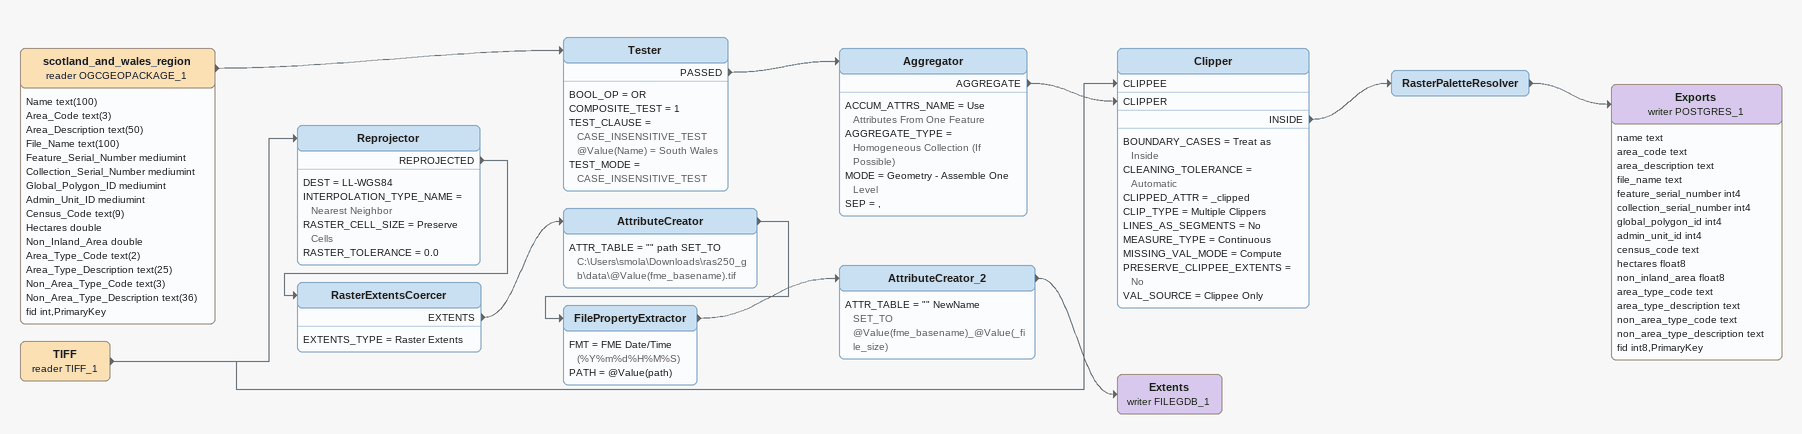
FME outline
scotland_and_wales_region (reader OGCGEOPACKAGE_1)
    attributes: Name text(100), Area_Code text(3), Area_Description text(50), File_Name text(100), Feature_Serial_Number mediumint, Collection_Serial_Number mediumint, Global_Polygon_ID mediumint, Admin_Unit_ID mediumint, Census_Code text(9), Hectares double, Non_Inland_Area double, Area_Type_Code text(2), Area_Type_Description text(25), Non_Area_Type_Code text(3), Non_Area_Type_Description text(36), fid int,PrimaryKey
    -> Tester
Tester
    BOOL_OP = OR
    COMPOSITE_TEST = 1
    TEST_CLAUSE = CASE_INSENSITIVE_TEST @Value(Name) = South Wales
    TEST_MODE = CASE_INSENSITIVE_TEST
    PASSED -> Aggregator
Aggregator
    ACCUM_ATTRS_NAME = Use Attributes From One Feature
    AGGREGATE_TYPE = Homogeneous Collection (If Possible)
    MODE = Geometry - Assemble One Level
    SEP = ,
    AGGREGATE -> Clipper [CLIPPER]
TIFF (reader TIFF_1)
    -> Reprojector
    -> Clipper [CLIPPEE]
Clipper
    BOUNDARY_CASES = Treat as Inside
    CLEANING_TOLERANCE = Automatic
    CLIPPED_ATTR = _clipped
    CLIP_TYPE = Multiple Clippers
    LINES_AS_SEGMENTS = No
    MEASURE_TYPE = Continuous
    MISSING_VAL_MODE = Compute
    PRESERVE_CLIPPEE_EXTENTS = No
    VAL_SOURCE = Clippee Only
    INSIDE -> RasterPaletteResolver
RasterPaletteResolver
    -> Exports (writer POSTGRES_1)
Exports (writer POSTGRES_1)
    attributes: name text, area_code text, area_description text, file_name text, feature_serial_number int4, collection_serial_number int4, global_polygon_id int4, admin_unit_id int4, census_code text, hectares float8, non_inland_area float8, area_type_code text, area_type_description text, non_area_type_code text, non_area_type_description text, fid int8,PrimaryKey
Reprojector
    DEST = LL-WGS84
    INTERPOLATION_TYPE_NAME = Nearest Neighbor
    RASTER_CELL_SIZE = Preserve Cells
    RASTER_TOLERANCE = 0.0
    REPROJECTED -> RasterExtentsCoercer
RasterExtentsCoercer
    EXTENTS_TYPE = Raster Extents
    EXTENTS -> AttributeCreator
AttributeCreator
    ATTR_TABLE = "" path SET_TO C:\Users\smola\Downloads\ras250_gb\data\@Value(fme_basename).tif
    -> FilePropertyExtractor
FilePropertyExtractor
    FMT = FME Date/Time (%Y%m%d%H%M%S)
    PATH = @Value(path)
    -> AttributeCreator_2
AttributeCreator_2
    ATTR_TABLE = "" NewName SET_TO @Value(fme_basename)_@Value(_file_size)
    -> Extents (writer FILEGDB_1)
Extents (writer FILEGDB_1)
